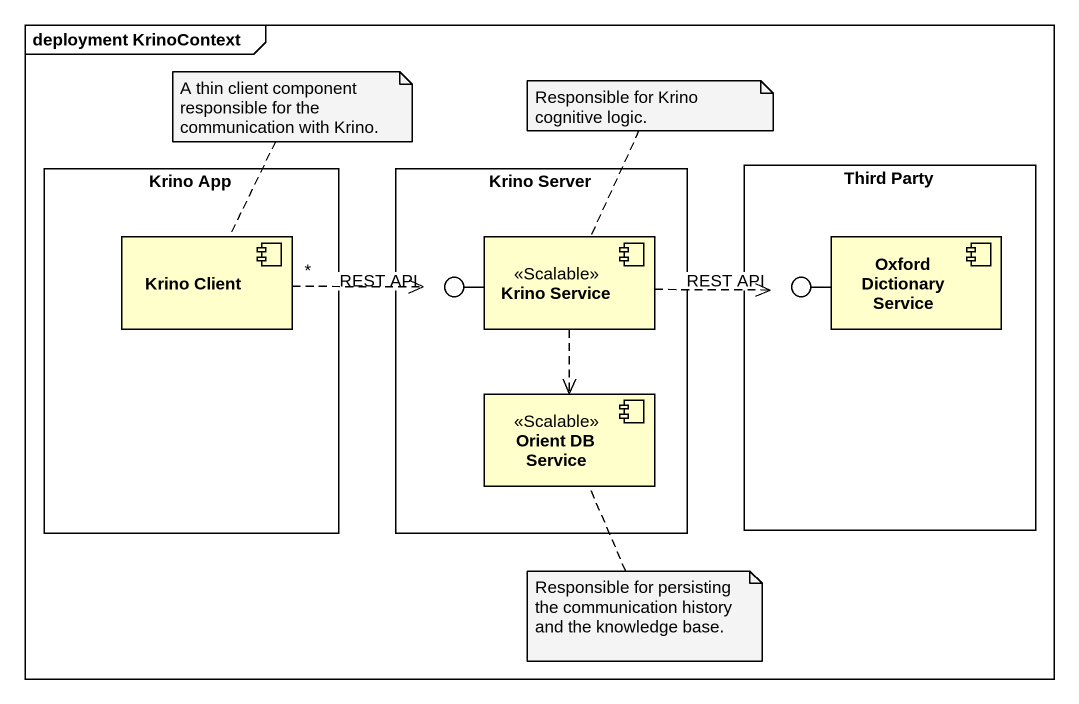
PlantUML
@startuml
mainframe deployment KrinoContext
rectangle "Krino App" as Krino_App {
  component "Krino Client" as Krino_Client
}
rectangle "Krino Server" as Krino_Server {
  component "Krino Service" as Krino_Service <<Scalable>>
  component "Orient DB Service" as Orient_DB_Service <<Scalable>>
}
rectangle "Third Party" as Third_Party {
  component "Oxford Dictionary Service" as Oxford_Dictionary_Service
}
() "REST API" as REST_API
() "REST API" as REST_API_2
Krino_Service -left- REST_API
Oxford_Dictionary_Service -left- REST_API_2
Krino_Client "*" .right.> REST_API
Krino_Service .right.> REST_API_2
Krino_Service ..> Orient_DB_Service
note top of Krino_Client : A thin client component responsible for the communication with Krino.
note top of Krino_Service : Responsible for Krino cognitive logic.
note bottom of Orient_DB_Service : Responsible for persisting the communication history and the knowledge base.
@enduml
